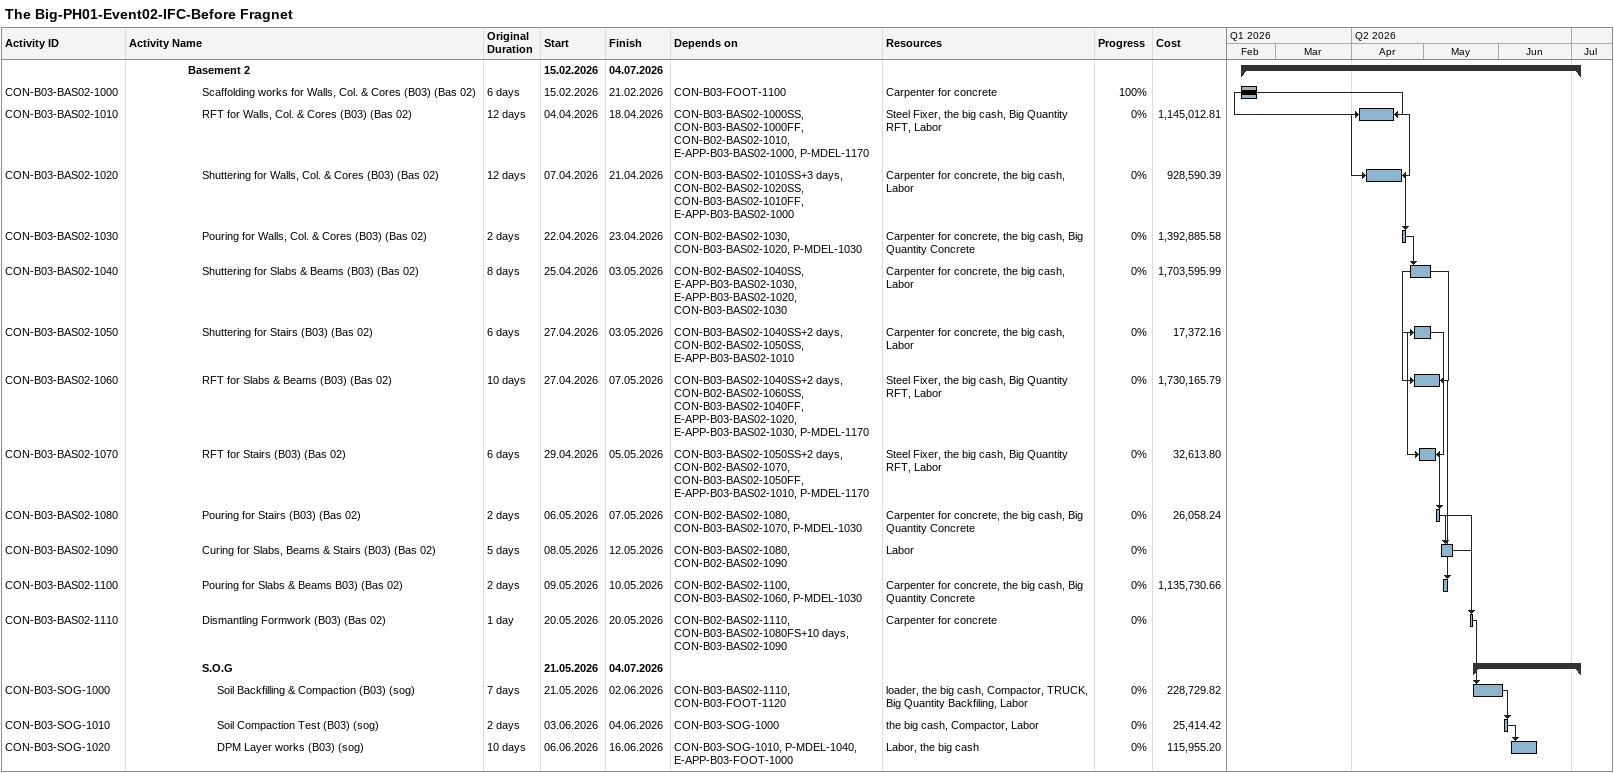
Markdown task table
The Big-PH01-Event02-IFC-Before Fragnet

| ID | Level | Task | Original duration | Start | Finish | Predecessors | Resources | % complete | Cost |
|---|---|---|---|---|---|---|---|---|---|
|  | 5 | **Basement 2** |  | 2026-02-15 | 2026-07-04 |  |  |  |  |
| CON-B03-BAS02-1000 | 6 | Scaffolding works for Walls, Col. & Cores (B03) (Bas 02) | 6d | 2026-02-15 | 2026-02-21 | CON-B03-FOOT-1100 | Carpenter for concrete | 100 |  |
| CON-B03-BAS02-1010 | 6 | RFT for Walls, Col. & Cores (B03) (Bas 02) | 12d | 2026-04-04 | 2026-04-18 | CON-B03-BAS02-1000SS, CON-B03-BAS02-1000FF, CON-B02-BAS02-1010, E-APP-B03-BAS02-1000, P-MDEL-1170 | Steel Fixer, the big cash, Big Quantity RFT, Labor | 0 | 1145012.81 |
| CON-B03-BAS02-1020 | 6 | Shuttering for Walls, Col. & Cores (B03) (Bas 02) | 12d | 2026-04-07 | 2026-04-21 | CON-B03-BAS02-1010SS+3d, CON-B02-BAS02-1020SS, CON-B03-BAS02-1010FF, E-APP-B03-BAS02-1000 | Carpenter for concrete, the big cash, Labor | 0 | 928590.39 |
| CON-B03-BAS02-1030 | 6 | Pouring for Walls, Col. & Cores (B03) (Bas 02) | 2d | 2026-04-22 | 2026-04-23 | CON-B02-BAS02-1030, CON-B03-BAS02-1020, P-MDEL-1030 | Carpenter for concrete, the big cash, Big Quantity Concrete | 0 | 1392885.58 |
| CON-B03-BAS02-1040 | 6 | Shuttering for Slabs & Beams (B03) (Bas 02) | 8d | 2026-04-25 | 2026-05-03 | CON-B02-BAS02-1040SS, E-APP-B03-BAS02-1030, E-APP-B03-BAS02-1020, CON-B03-BAS02-1030 | Carpenter for concrete, the big cash, Labor | 0 | 1703595.99 |
| CON-B03-BAS02-1050 | 6 | Shuttering for Stairs (B03) (Bas 02) | 6d | 2026-04-27 | 2026-05-03 | CON-B03-BAS02-1040SS+2d, CON-B02-BAS02-1050SS, E-APP-B03-BAS02-1010 | Carpenter for concrete, the big cash, Labor | 0 | 17372.16 |
| CON-B03-BAS02-1060 | 6 | RFT for Slabs & Beams (B03) (Bas 02) | 10d | 2026-04-27 | 2026-05-07 | CON-B03-BAS02-1040SS+2d, CON-B02-BAS02-1060SS, CON-B03-BAS02-1040FF, E-APP-B03-BAS02-1020, E-APP-B03-BAS02-1030, P-MDEL-1170 | Steel Fixer, the big cash, Big Quantity RFT, Labor | 0 | 1730165.79 |
| CON-B03-BAS02-1070 | 6 | RFT for Stairs (B03) (Bas 02) | 6d | 2026-04-29 | 2026-05-05 | CON-B03-BAS02-1050SS+2d, CON-B02-BAS02-1070, CON-B03-BAS02-1050FF, E-APP-B03-BAS02-1010, P-MDEL-1170 | Steel Fixer, the big cash, Big Quantity RFT, Labor | 0 | 32613.80 |
| CON-B03-BAS02-1080 | 6 | Pouring for Stairs (B03) (Bas 02) | 2d | 2026-05-06 | 2026-05-07 | CON-B02-BAS02-1080, CON-B03-BAS02-1070, P-MDEL-1030 | Carpenter for concrete, the big cash, Big Quantity Concrete | 0 | 26058.24 |
| CON-B03-BAS02-1090 | 6 | Curing for Slabs, Beams & Stairs (B03) (Bas 02) | 5d | 2026-05-08 | 2026-05-12 | CON-B03-BAS02-1080, CON-B02-BAS02-1090 | Labor | 0 |  |
| CON-B03-BAS02-1100 | 6 | Pouring for Slabs & Beams B03) (Bas 02) | 2d | 2026-05-09 | 2026-05-10 | CON-B02-BAS02-1100, CON-B03-BAS02-1060, P-MDEL-1030 | Carpenter for concrete, the big cash, Big Quantity Concrete | 0 | 1135730.66 |
| CON-B03-BAS02-1110 | 6 | Dismantling Formwork (B03) (Bas 02) | 1d | 2026-05-20 | 2026-05-20 | CON-B02-BAS02-1110, CON-B03-BAS02-1080FS+10d, CON-B03-BAS02-1090 | Carpenter for concrete | 0 |  |
|  | 6 | **S.O.G** |  | 2026-05-21 | 2026-07-04 |  |  |  |  |
| CON-B03-SOG-1000 | 7 | Soil Backfilling & Compaction (B03) (sog) | 7d | 2026-05-21 | 2026-06-02 | CON-B03-BAS02-1110, CON-B03-FOOT-1120 | loader, the big cash, Compactor, TRUCK, Big Quantity Backfiling, Labor | 0 | 228729.82 |
| CON-B03-SOG-1010 | 7 | Soil Compaction Test (B03) (sog) | 2d | 2026-06-03 | 2026-06-04 | CON-B03-SOG-1000 | the big cash, Compactor, Labor | 0 | 25414.42 |
| CON-B03-SOG-1020 | 7 | DPM Layer works (B03) (sog) | 10d | 2026-06-06 | 2026-06-16 | CON-B03-SOG-1010, P-MDEL-1040, E-APP-B03-FOOT-1000 | Labor, the big cash | 0 | 115955.20 |
